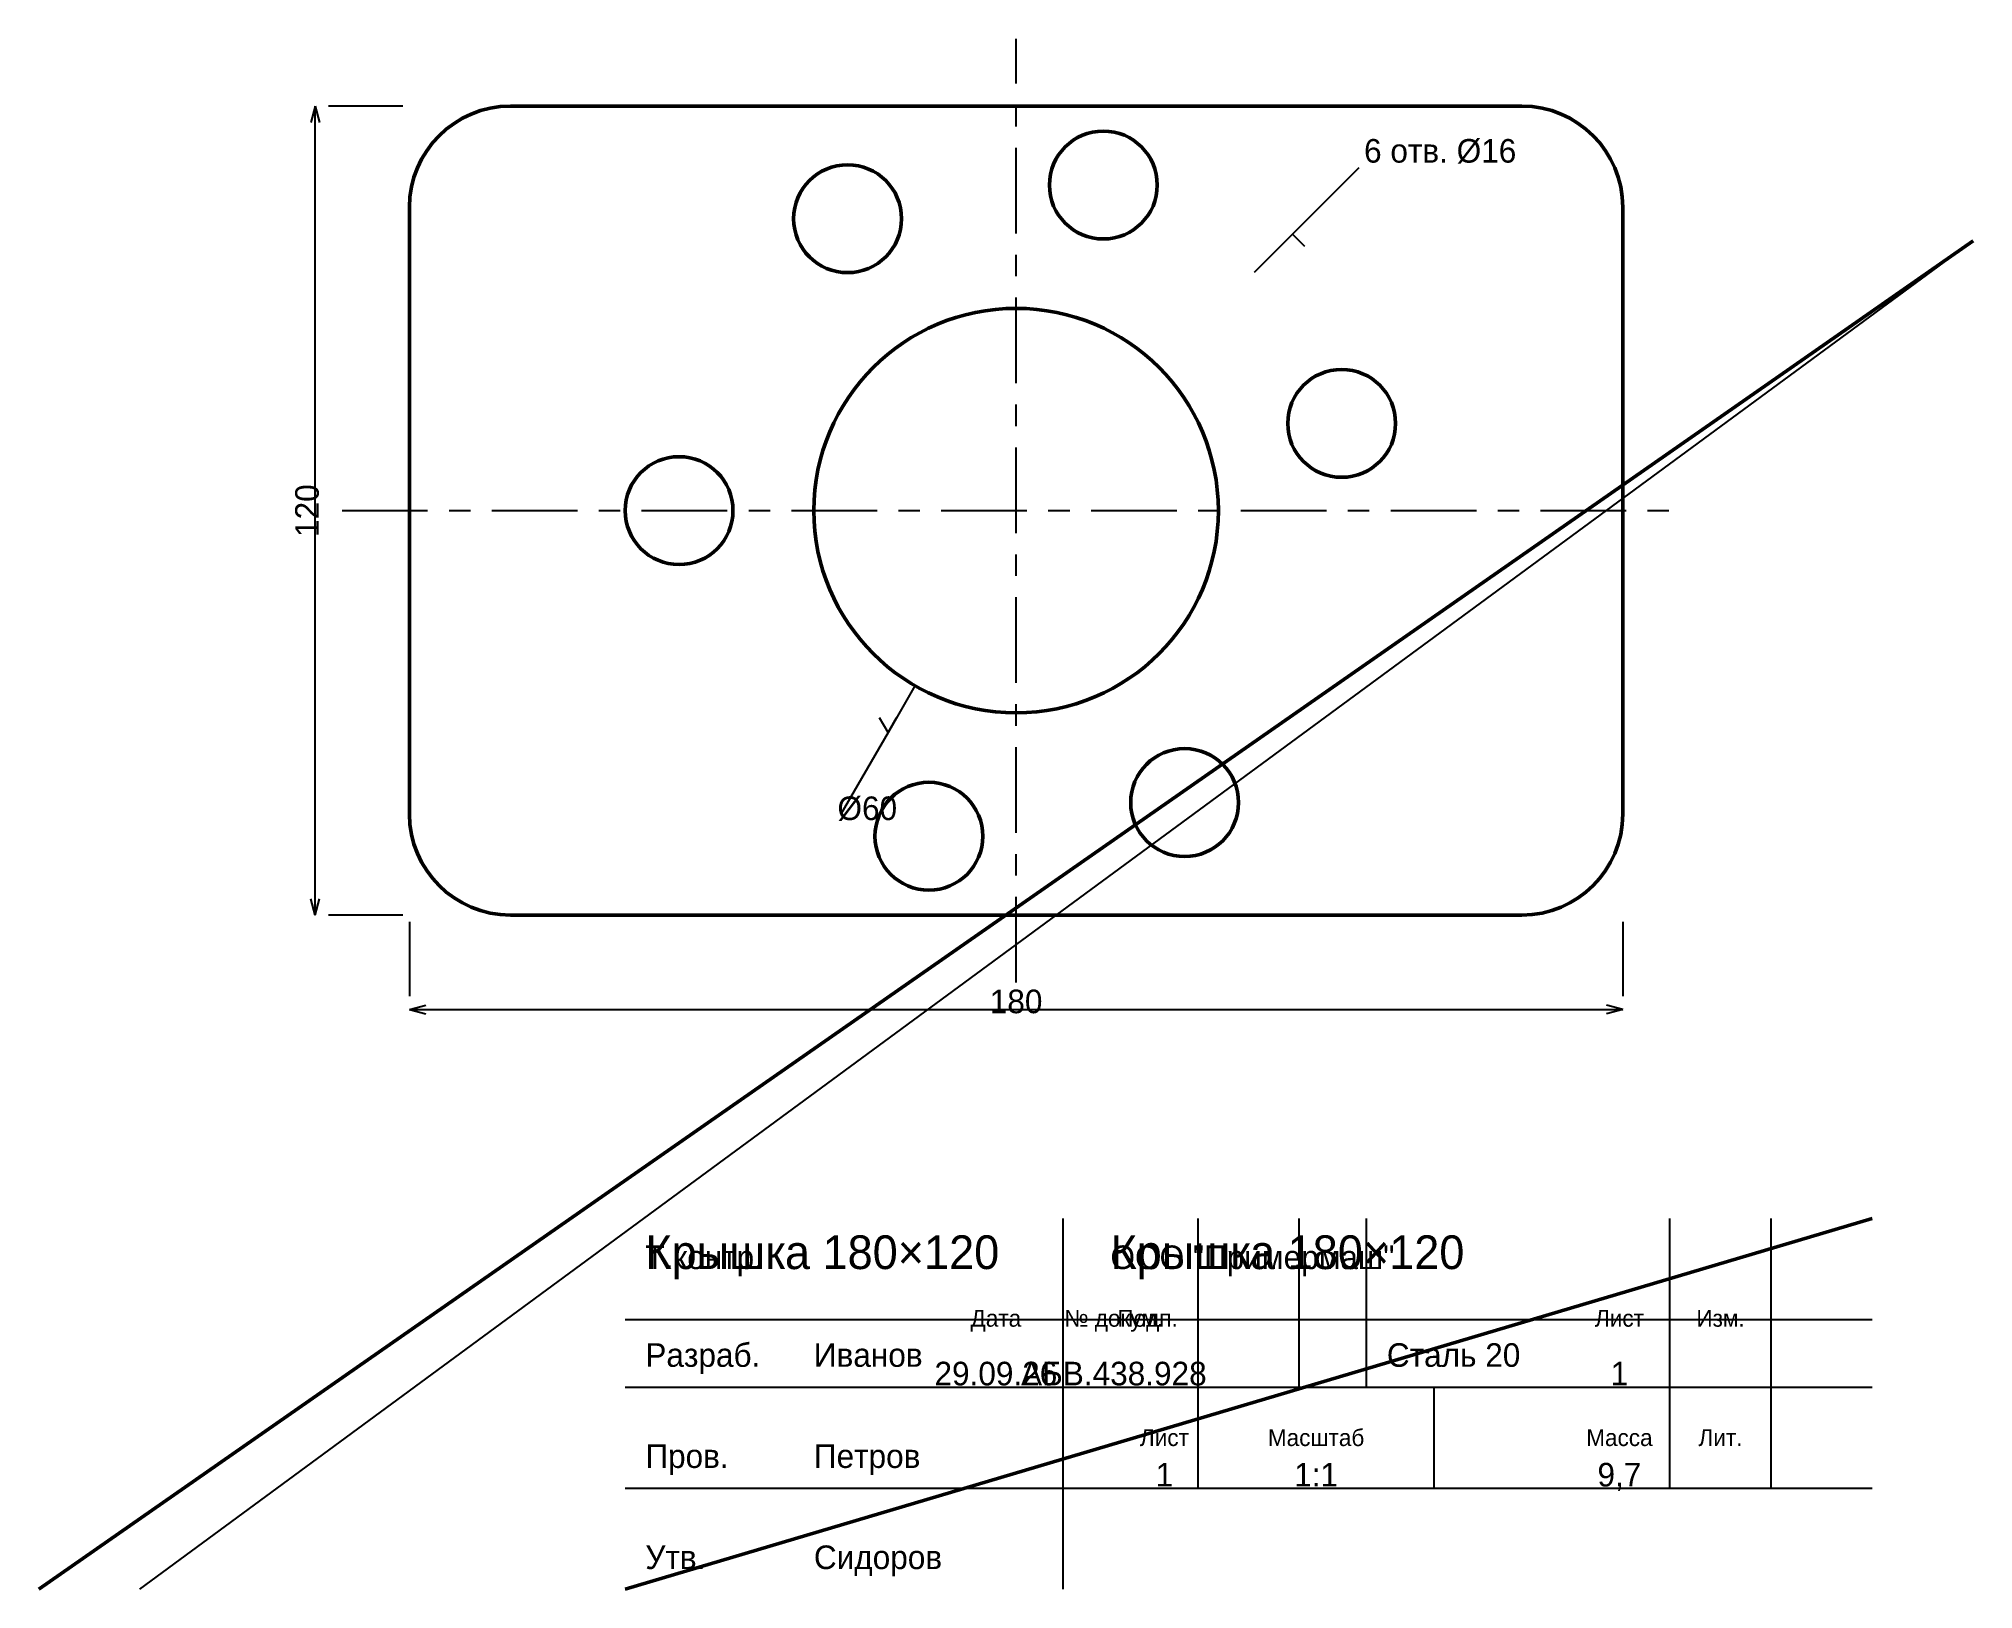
# Model space of a CAD drawing. Header units: millimetres. Extents: x 5 to 292, y 5 to 235.
import ezdxf
from ezdxf.enums import TextEntityAlignment as Align

# ---------------------------------------------------------------- set-up
doc = ezdxf.new("R2010")
doc.units = ezdxf.units.MM
doc.linetypes.add('CENTER', pattern=[22.225, 12.7, -3.175, 3.175, -3.175])
for name, color, linetype, lineweight in [('AXIS', 7, 'CENTER', 25), ('DIMS', 7, 'CONTINUOUS', 25), ('MAIN', 7, 'CONTINUOUS', 50), ('TEXT', 7, 'CONTINUOUS', 25), ('THIN', 7, 'CONTINUOUS', 25)]:
    doc.layers.add(name, color=color, linetype=linetype, lineweight=lineweight)

msp = doc.modelspace()

# ---------------------------------------------------------------- linework, layer by layer
at = {"layer": 'AXIS', "linetype": 'CENTER', "lineweight": 25}
for p, q in [((150, 95), (150, 235)), ((50, 165), (250, 165))]:
    msp.add_line(p, q, dxfattribs=at)
at = {"layer": 'DIMS', "linetype": 'CONTINUOUS', "lineweight": 25}
for p, q in [((46, 225), (45.353, 222.585)), ((46, 105), (46, 225)), ((46, 225), (46.647, 222.585)), ((59, 225), (48, 225)), ((191.012, 206.012), (200.912, 215.912)), ((185.355, 200.355), (191.012, 206.012)), ((191.012, 206.012), (189.244, 204.244)), ((191.012, 206.012), (192.78, 204.244)), ((135, 139.019), (131, 132.091)), ((131, 132.091), (124, 119.967)), ((131, 132.091), (129.75, 134.256)), ((131, 132.091), (132.25, 134.256)), ((46, 105), (45.353, 107.415)), ((46, 105), (46.647, 107.415)), ((59, 105), (48, 105)), ((60, 104), (60, 93)), ((240, 104), (240, 93)), ((60, 91), (62.415, 91.647)), ((60, 91), (240, 91)), ((60, 91), (62.415, 90.353)), ((240, 91), (237.585, 91.647)), ((240, 91), (237.585, 90.353))]:
    msp.add_line(p, q, dxfattribs=at)
at = {"layer": 'MAIN', "linetype": 'CONTINUOUS', "lineweight": 50}
for p, q in [((75, 225), (225, 225)), ((60, 120), (60, 210)), ((240, 120), (240, 210)), ((5, 5), (292, 205)), ((75, 105), (225, 105)), ((92, 5), (277, 60))]:
    msp.add_line(p, q, dxfattribs=at)
for centre, radius in [((162.941, 213.296), 8), ((125, 208.301), 8), ((150, 165), 30), ((198.296, 177.941), 8), ((100, 165), 8), ((175, 121.699), 8), ((137.059, 116.704), 8)]:
    msp.add_circle(centre, radius, dxfattribs=at)
for centre, start, end in [((75, 210), 90, 180), ((225, 210), 0, 90), ((75, 120), 180, 270), ((225, 120), 270, 360)]:
    msp.add_arc(centre, 15, start, end, dxfattribs=at)
at = {"layer": 'THIN', "linetype": 'CONTINUOUS', "lineweight": 25}
for p, q in [((20, 5), (292, 205)), ((157, 5), (157, 60)), ((177, 35), (177, 60)), ((192, 35), (192, 60)), ((202, 35), (202, 60)), ((247, 35), (247, 60)), ((262, 35), (262, 60)), ((92, 45), (277, 45)), ((92, 35), (277, 35)), ((177, 20), (177, 35)), ((212, 20), (212, 35)), ((247, 20), (247, 35)), ((262, 20), (262, 35)), ((92, 20), (277, 20))]:
    msp.add_line(p, q, dxfattribs=at)

# ---------------------------------------------------------------- texts
at = {"layer": 'DIMS', "linetype": 'CONTINUOUS', "lineweight": 25}
for s, p in [('6 отв. %%c16', (201.619, 216.619)), ('%%c60', (123.5, 119.101))]:
    msp.add_text(s, height=3.5, dxfattribs=at).set_placement(p)
msp.add_text('120', height=3.5, rotation=90, dxfattribs=at).set_placement((44.8, 165), align=Align.MIDDLE_CENTER)
msp.add_text('180', height=3.5, dxfattribs=at).set_placement((150, 92.2), align=Align.MIDDLE_CENTER)
at = {"layer": 'TEXT', "linetype": 'CONTINUOUS', "lineweight": 25}
for s, height, p in [('Крышка 180×120', 5, (95, 52.5)), ('Крышка 180×120', 5, (164, 52.5)), ('Т.контр.', 3.5, (95, 52.5)), ('ООО "Примермаш"', 3.5, (164, 52.5)), ('Разраб.', 3.5, (95, 38)), ('Иванов', 3.5, (120, 38)), ('Сталь 20', 3.5, (205, 38)), ('Пров.', 3.5, (95, 23)), ('Петров', 3.5, (120, 23)), ('Утв.', 3.5, (95, 8)), ('Сидоров', 3.5, (120, 8))]:
    msp.add_text(s, height=height, dxfattribs=at).set_placement(p)
for s, height, p in [('Дата', 2.5, (147, 45.2)), ('№ докум.', 2.5, (164.5, 45.2)), ('Подп.', 2.5, (169.5, 45.2)), ('Лист', 2.5, (239.5, 45.2)), ('Изм.', 2.5, (254.5, 45.2)), ('29.09.26', 3.5, (147, 37)), ('АБВ.438.928', 3.5, (164.5, 37)), ('1', 3.5, (239.5, 37)), ('Лист', 2.5, (172, 27.5)), ('Масштаб', 2.5, (194.5, 27.5)), ('Масса', 2.5, (239.5, 27.5)), ('Лит.', 2.5, (254.5, 27.5)), ('1', 3.5, (172, 22)), ('1:1', 3.5, (194.5, 22)), ('9,7', 3.5, (239.5, 22))]:
    msp.add_text(s, height=height, dxfattribs=at).set_placement(p, align=Align.MIDDLE_CENTER)

doc.saveas('drawing.dxf')
